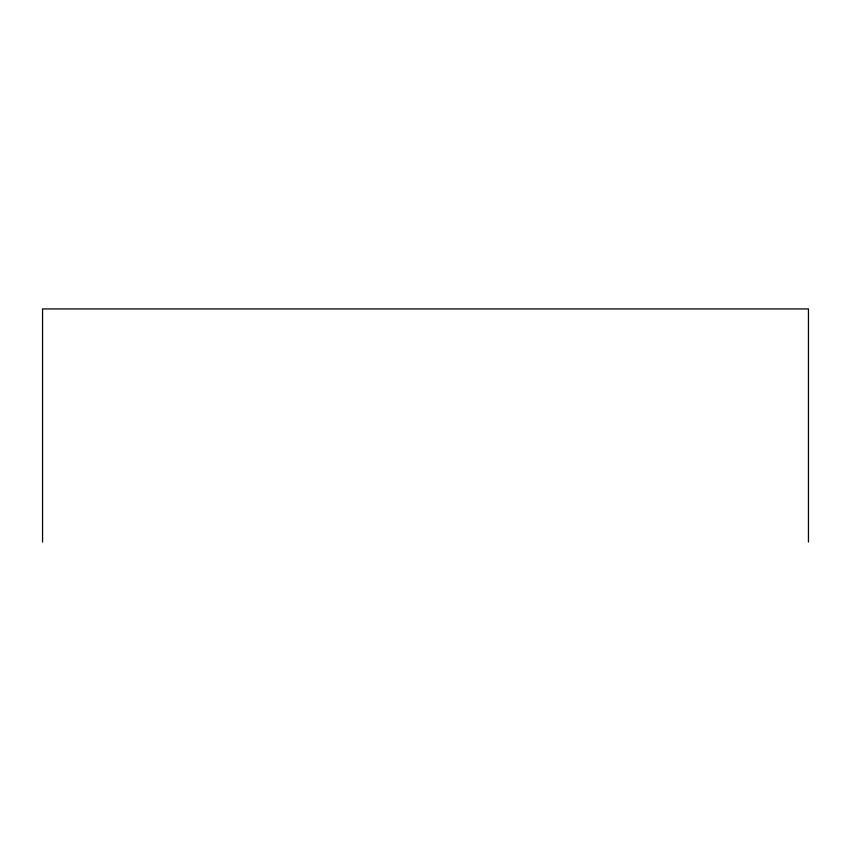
<?xml version="1.0" encoding="UTF-8"?>
<svg xmlns="http://www.w3.org/2000/svg" width="851" height="851" viewBox="0 0 851 851"><rect width="100%" height="100%" fill="white"/><g stroke="black" fill="none" stroke-linecap="round" stroke-linejoin="round"><path stroke-width="1.28" d="M808.45 542.066L808.45 308.934L42.55 308.934L42.55 542.066"/></g></svg>
